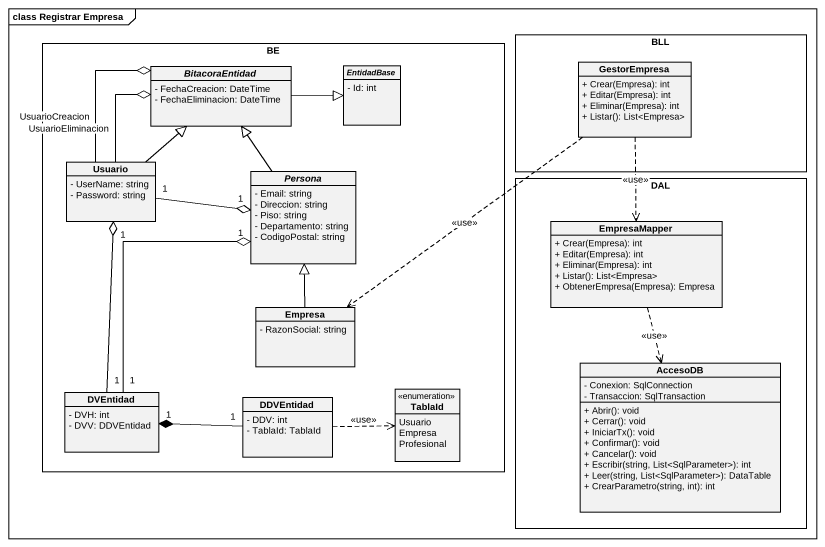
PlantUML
@startuml
mainframe class Registrar Empresa
hide circle
hide empty members
skinparam classAttributeIconSize 0
rectangle BE {
  abstract class BitacoraEntidad {
    - FechaCreacion: DateTime
    - FechaEliminacion: DateTime
  }
  abstract class EntidadBase {
    - Id: int
  }
  class Usuario {
    - UserName: string
    - Password: string
  }
  abstract class Persona {
    - Email: string
    - Direccion: string
    - Piso: string
    - Departamento: string
    - CodigoPostal: string
  }
  class Empresa {
    - RazonSocial: string
  }
  enum TablaId {
    Usuario
    Empresa
    Profesional
  }
  class DVEntidad {
    - DVH: int
    - DVV: DDVEntidad
  }
  class DDVEntidad {
    - DDV: int
    - TablaId: TablaId
  }
}
rectangle BLL {
  class GestorEmpresa {
    + Crear(Empresa): int
    + Editar(Empresa): int
    + Eliminar(Empresa): int
    + Listar(): List<Empresa>
  }
}
rectangle DAL {
  class EmpresaMapper {
    + Crear(Empresa): int
    + Editar(Empresa): int
    + Eliminar(Empresa): int
    + Listar(): List<Empresa>
    + ObtenerEmpresa(Empresa): Empresa
  }
  class AccesoDB {
    - Conexion: SqlConnection
    - Transaccion: SqlTransaction
    + Abrir(): void
    + Cerrar(): void
    + IniciarTx(): void
    + Confirmar(): void
    + Cancelar(): void
    + Escribir(string, List<SqlParameter>): int
    + Leer(string, List<SqlParameter>): DataTable
    + CrearParametro(string, int): int
  }
}
BitacoraEntidad -right-|> EntidadBase
GestorEmpresa ..> EmpresaMapper : <<use>>
GestorEmpresa ..> Empresa : <<use>>
Usuario -up-o BitacoraEntidad : UsuarioCreacion
Usuario -up-o BitacoraEntidad : UsuarioEliminacion
Usuario -up-|> BitacoraEntidad
Usuario "1" -right-o "1" Persona
Persona -up-|> BitacoraEntidad
EmpresaMapper ..> AccesoDB : <<use>>
Empresa -up-|> Persona
DVEntidad "1" -up-o "1" Usuario
DVEntidad "1" -up-o "1" Persona
DDVEntidad .right.> TablaId : <<use>>
DDVEntidad "1" -left-* "1" DVEntidad
@enduml
